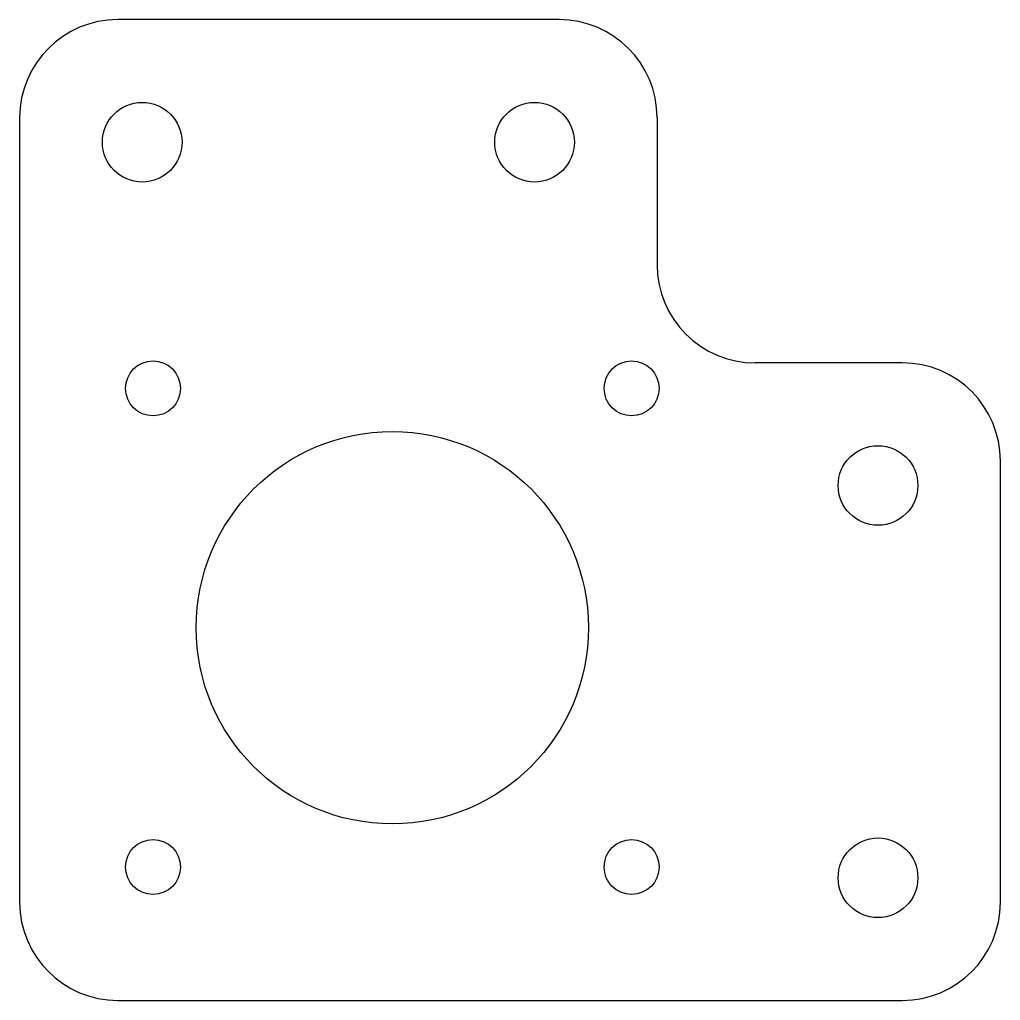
# Model space of a CAD drawing. Header units: inches. Extents: x 0 to 22, y 0 to 17.
# Drawn here: x 16.015 to 18.515, y 3.185 to 5.685 of the extents above; entities that cross this region are included whole.
import ezdxf

# ---------------------------------------------------------------- set-up
doc = ezdxf.new("R2010")
doc.units = ezdxf.units.IN
doc.header["$LTSCALE"] = 1.21
doc.header["$MEASUREMENT"] = 0
doc.layers.get('0').update_dxf_attribs({"linetype": 'CONTINUOUS'})
doc.layers.add('02___PRT_ALL_AXES', color=7, linetype='CONTINUOUS')

msp = doc.modelspace()

# ---------------------------------------------------------------- linework, layer by layer
at = {"color": 7, "linetype": 'CONTINUOUS'}
for p, q in [((17.3896, 5.6845), (16.2646, 5.6845)), ((16.0146, 5.4345), (16.0146, 3.4345)), ((17.6396, 5.4345), (17.6396, 5.0595)), ((18.2646, 4.8095), (17.8896, 4.8095)), ((18.5146, 3.4345), (18.5146, 4.5595)), ((16.2646, 3.1845), (18.2646, 3.1845))]:
    msp.add_line(p, q, dxfattribs=at)
for centre, start, end in [((16.2646, 5.4345), 90, 180), ((17.3896, 5.4345), 0, 90), ((17.8896, 5.0595), 180, 270), ((18.2646, 4.5595), 0, 90), ((16.2646, 3.4345), 180, 270), ((18.2646, 3.4345), 270, 360)]:
    msp.add_arc(centre, 0.25, start, end, dxfattribs=at)
at = {"layer": '02___PRT_ALL_AXES', "color": 7, "linetype": 'CONTINUOUS'}
for centre, radius in [((16.3271, 5.372), 0.1015), ((17.3271, 5.372), 0.1015), ((16.3546, 4.7445), 0.07), ((17.5746, 4.7445), 0.07), ((16.9646, 4.1345), 0.5), ((18.2026, 4.497), 0.1015), ((16.3546, 3.5245), 0.07), ((17.5746, 3.5245), 0.07), ((18.2026, 3.497), 0.1015)]:
    msp.add_circle(centre, radius, dxfattribs=at)

doc.saveas('drawing.dxf')
